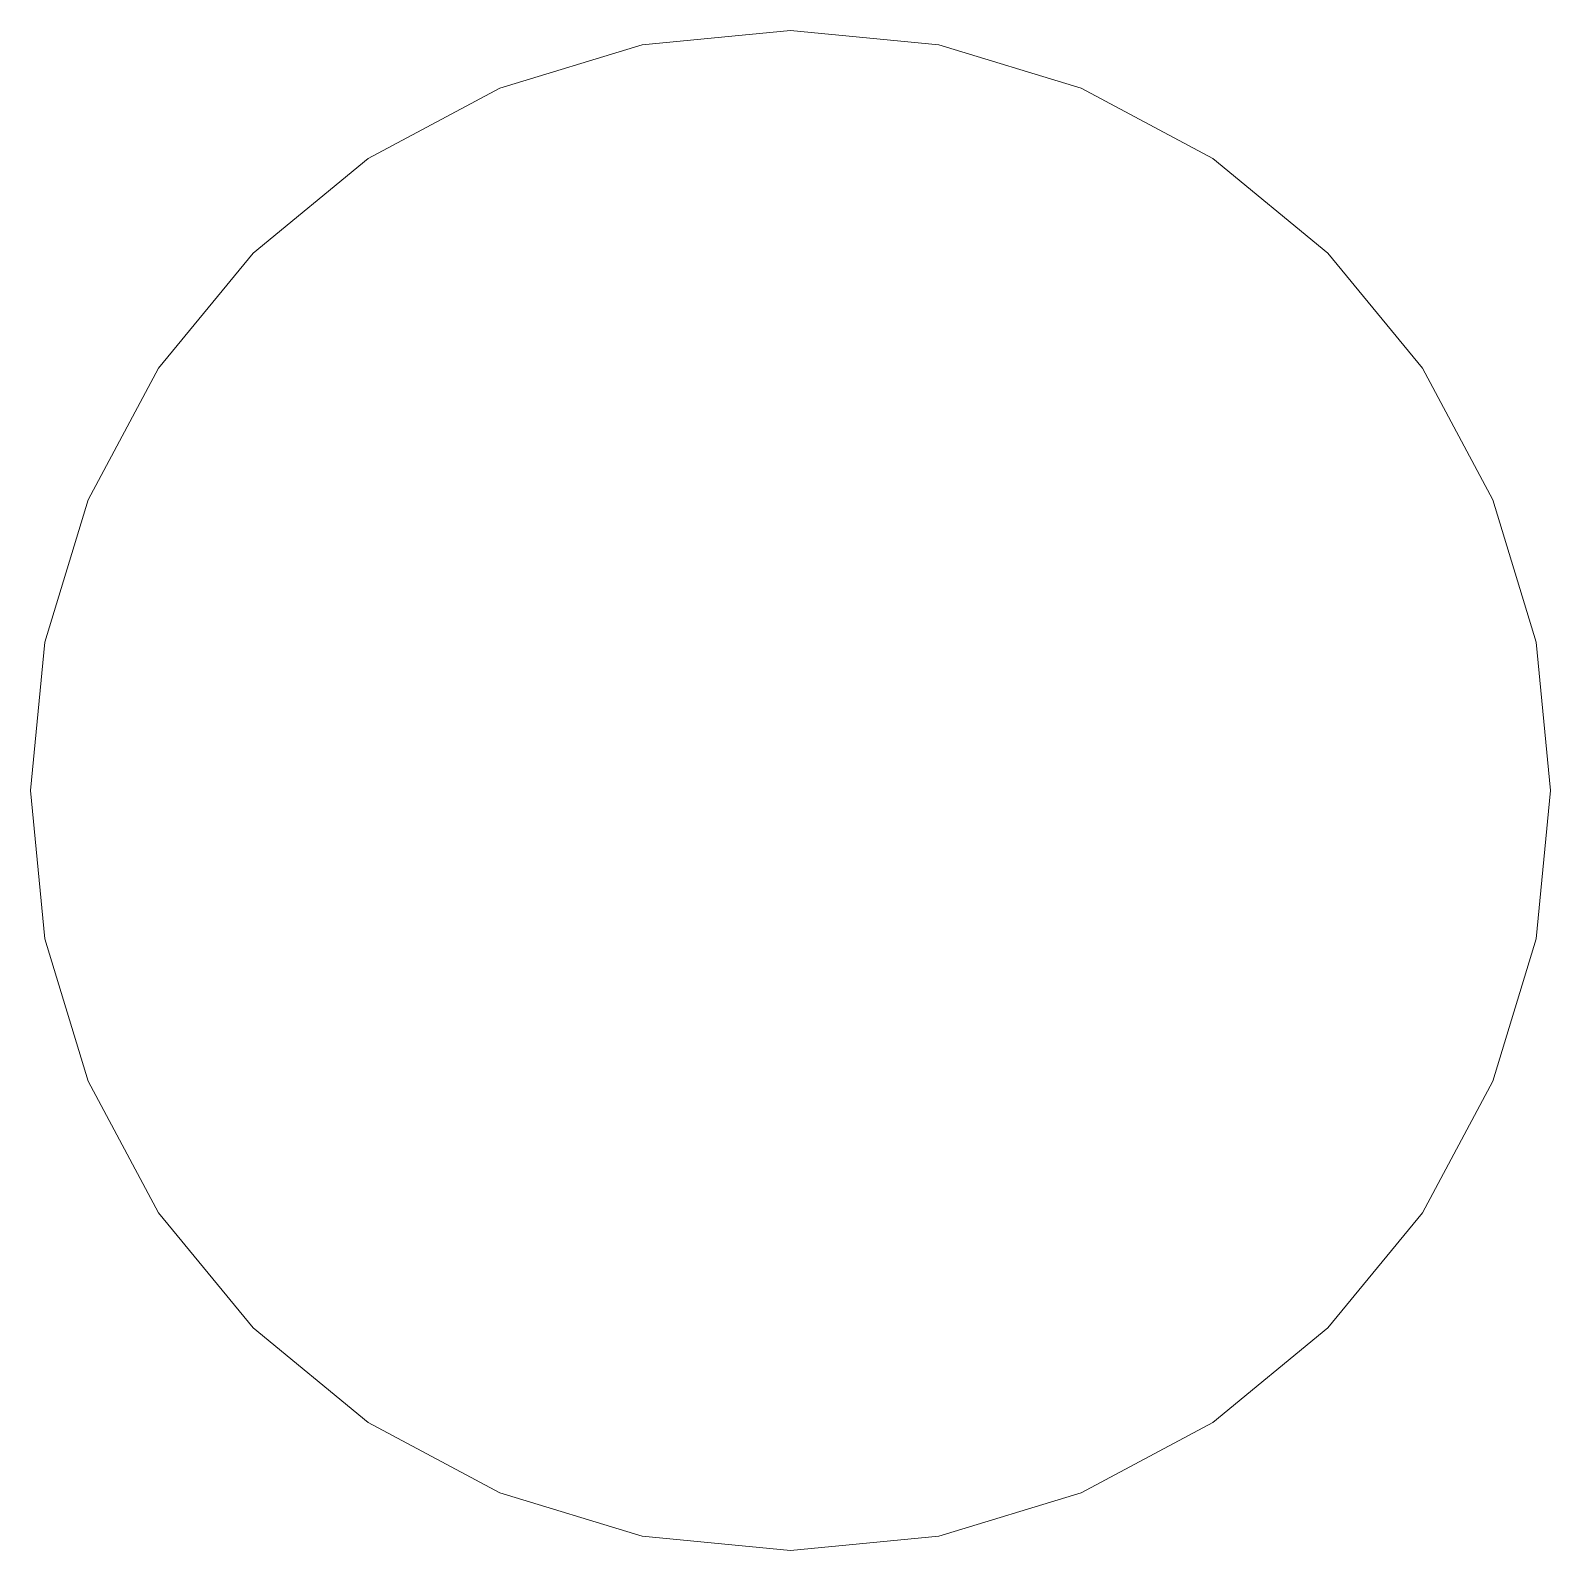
# Model space of a CAD drawing. Header units: millimetres. Extents: x 4.2 to 15.8, y 7 to 18.5.
import ezdxf

# ---------------------------------------------------------------- set-up
doc = ezdxf.new("R2010")
doc.units = ezdxf.units.MM
doc.header["$LTSCALE"] = 50
doc.layers.add('None', color=7, linetype='Continuous', lineweight=5)

msp = doc.modelspace()

# ---------------------------------------------------------------- linework, layer by layer
at = {"layer": 'None', "color": 7, "linetype": 'Continuous', "lineweight": 5, "transparency": 33554687}
for points, invisible_edges in [([(11.122, 18.39, 15.25), (10, 18.5, 15.25), (8.878, 18.39, 15.25), (11.122, 18.39, 15.25)], 12), ([(11.122, 18.39, 1.5), (10, 18.5, 1.5), (8.878, 18.39, 1.5), (11.122, 18.39, 1.5)], 12), ([(11.122, 18.39, 15.25), (8.878, 18.39, 15.25), (7.8, 18.062, 15.25), (11.122, 18.39, 15.25)], 13), ([(13.195, 17.531, 15.25), (11.122, 18.39, 15.25), (7.8, 18.062, 15.25), (13.195, 17.531, 15.25)], 15), ([(11.122, 18.39, 1.5), (8.878, 18.39, 1.5), (7.8, 18.062, 1.5), (11.122, 18.39, 1.5)], 13), ([(13.195, 17.531, 1.5), (11.122, 18.39, 1.5), (7.8, 18.062, 1.5), (13.195, 17.531, 1.5)], 15), ([(13.195, 17.531, 15.25), (12.2, 18.062, 15.25), (11.122, 18.39, 15.25), (13.195, 17.531, 15.25)], 12), ([(13.195, 17.531, 1.5), (12.2, 18.062, 1.5), (11.122, 18.39, 1.5), (13.195, 17.531, 1.5)], 12), ([(7.8, 18.062, 15.25), (5.219, 15.945, 15.25), (4.36, 11.628, 15.25), (7.8, 18.062, 15.25)], 15), ([(7.8, 18.062, 15.25), (4.36, 11.628, 15.25), (7.8, 7.438, 15.25), (7.8, 18.062, 15.25)], 15), ([(7.8, 18.062, 1.5), (5.219, 15.945, 1.5), (4.36, 11.628, 1.5), (7.8, 18.062, 1.5)], 15), ([(7.8, 18.062, 1.5), (4.36, 11.628, 1.5), (7.8, 7.438, 1.5), (7.8, 18.062, 1.5)], 15), ([(7.8, 18.062, 15.25), (5.934, 16.816, 15.25), (5.219, 15.945, 15.25), (7.8, 18.062, 15.25)], 13), ([(7.8, 18.062, 1.5), (5.934, 16.816, 1.5), (5.219, 15.945, 1.5), (7.8, 18.062, 1.5)], 13), ([(7.8, 18.062, 15.25), (6.805, 17.531, 15.25), (5.934, 16.816, 15.25), (7.8, 18.062, 15.25)], 12), ([(7.8, 18.062, 1.5), (6.805, 17.531, 1.5), (5.934, 16.816, 1.5), (7.8, 18.062, 1.5)], 12), ([(14.781, 9.555, 15.25), (13.195, 17.531, 15.25), (7.8, 18.062, 15.25), (14.781, 9.555, 15.25)], 15), ([(14.781, 9.555, 15.25), (7.8, 18.062, 15.25), (7.8, 7.438, 15.25), (14.781, 9.555, 15.25)], 15), ([(14.781, 9.555, 1.5), (13.195, 17.531, 1.5), (7.8, 18.062, 1.5), (14.781, 9.555, 1.5)], 15), ([(14.781, 9.555, 1.5), (7.8, 18.062, 1.5), (7.8, 7.438, 1.5), (14.781, 9.555, 1.5)], 15), ([(14.781, 15.945, 15.25), (14.066, 16.816, 15.25), (13.195, 17.531, 15.25), (14.781, 15.945, 15.25)], 12), ([(15.64, 13.872, 15.25), (14.781, 15.945, 15.25), (13.195, 17.531, 15.25), (15.64, 13.872, 15.25)], 15), ([(14.781, 9.555, 15.25), (15.64, 13.872, 15.25), (13.195, 17.531, 15.25), (14.781, 9.555, 15.25)], 15), ([(14.781, 15.945, 1.5), (14.066, 16.816, 1.5), (13.195, 17.531, 1.5), (14.781, 15.945, 1.5)], 12), ([(15.64, 13.872, 1.5), (14.781, 15.945, 1.5), (13.195, 17.531, 1.5), (15.64, 13.872, 1.5)], 15), ([(14.781, 9.555, 1.5), (15.64, 13.872, 1.5), (13.195, 17.531, 1.5), (14.781, 9.555, 1.5)], 15), ([(5.219, 15.945, 15.25), (4.688, 14.95, 15.25), (4.36, 13.872, 15.25), (5.219, 15.945, 15.25)], 12), ([(5.219, 15.945, 15.25), (4.36, 13.872, 15.25), (4.36, 11.628, 15.25), (5.219, 15.945, 15.25)], 15), ([(5.219, 15.945, 1.5), (4.688, 14.95, 1.5), (4.36, 13.872, 1.5), (5.219, 15.945, 1.5)], 12), ([(5.219, 15.945, 1.5), (4.36, 13.872, 1.5), (4.36, 11.628, 1.5), (5.219, 15.945, 1.5)], 15), ([(15.64, 13.872, 15.25), (15.312, 14.95, 15.25), (14.781, 15.945, 15.25), (15.64, 13.872, 15.25)], 12), ([(15.64, 13.872, 1.5), (15.312, 14.95, 1.5), (14.781, 15.945, 1.5), (15.64, 13.872, 1.5)], 12), ([(4.36, 13.872, 15.25), (4.25, 12.75, 15.25), (4.36, 11.628, 15.25), (4.36, 13.872, 15.25)], 12), ([(4.36, 13.872, 1.5), (4.25, 12.75, 1.5), (4.36, 11.628, 1.5), (4.36, 13.872, 1.5)], 12), ([(14.781, 9.555, 15.25), (15.64, 11.628, 15.25), (15.64, 13.872, 15.25), (14.781, 9.555, 15.25)], 15), ([(14.781, 9.555, 1.5), (15.64, 11.628, 1.5), (15.64, 13.872, 1.5), (14.781, 9.555, 1.5)], 15), ([(15.64, 11.628, 15.25), (15.75, 12.75, 15.25), (15.64, 13.872, 15.25), (15.64, 11.628, 15.25)], 12), ([(15.64, 11.628, 1.5), (15.75, 12.75, 1.5), (15.64, 13.872, 1.5), (15.64, 11.628, 1.5)], 12), ([(4.36, 11.628, 15.25), (4.688, 10.55, 15.25), (5.219, 9.555, 15.25), (4.36, 11.628, 15.25)], 12), ([(4.36, 11.628, 15.25), (5.219, 9.555, 15.25), (7.8, 7.438, 15.25), (4.36, 11.628, 15.25)], 15), ([(4.36, 11.628, 1.5), (4.688, 10.55, 1.5), (5.219, 9.555, 1.5), (4.36, 11.628, 1.5)], 12), ([(4.36, 11.628, 1.5), (5.219, 9.555, 1.5), (7.8, 7.438, 1.5), (4.36, 11.628, 1.5)], 15), ([(14.781, 9.555, 15.25), (15.312, 10.55, 15.25), (15.64, 11.628, 15.25), (14.781, 9.555, 15.25)], 12), ([(14.781, 9.555, 1.5), (15.312, 10.55, 1.5), (15.64, 11.628, 1.5), (14.781, 9.555, 1.5)], 12), ([(5.219, 9.555, 15.25), (5.934, 8.684, 15.25), (7.8, 7.438, 15.25), (5.219, 9.555, 15.25)], 14), ([(5.219, 9.555, 1.5), (5.934, 8.684, 1.5), (7.8, 7.438, 1.5), (5.219, 9.555, 1.5)], 14), ([(7.8, 7.438, 15.25), (11.122, 7.11, 15.25), (14.781, 9.555, 15.25), (7.8, 7.438, 15.25)], 15), ([(7.8, 7.438, 1.5), (11.122, 7.11, 1.5), (14.781, 9.555, 1.5), (7.8, 7.438, 1.5)], 15), ([(11.122, 7.11, 15.25), (13.195, 7.969, 15.25), (14.781, 9.555, 15.25), (11.122, 7.11, 15.25)], 15), ([(11.122, 7.11, 1.5), (13.195, 7.969, 1.5), (14.781, 9.555, 1.5), (11.122, 7.11, 1.5)], 15), ([(13.195, 7.969, 15.25), (14.066, 8.684, 15.25), (14.781, 9.555, 15.25), (13.195, 7.969, 15.25)], 12), ([(13.195, 7.969, 1.5), (14.066, 8.684, 1.5), (14.781, 9.555, 1.5), (13.195, 7.969, 1.5)], 12), ([(5.934, 8.684, 15.25), (6.805, 7.969, 15.25), (7.8, 7.438, 15.25), (5.934, 8.684, 15.25)], 12), ([(5.934, 8.684, 1.5), (6.805, 7.969, 1.5), (7.8, 7.438, 1.5), (5.934, 8.684, 1.5)], 12), ([(11.122, 7.11, 15.25), (12.2, 7.438, 15.25), (13.195, 7.969, 15.25), (11.122, 7.11, 15.25)], 12), ([(11.122, 7.11, 1.5), (12.2, 7.438, 1.5), (13.195, 7.969, 1.5), (11.122, 7.11, 1.5)], 12), ([(7.8, 7.438, 15.25), (8.878, 7.11, 15.25), (11.122, 7.11, 15.25), (7.8, 7.438, 15.25)], 14), ([(7.8, 7.438, 1.5), (8.878, 7.11, 1.5), (11.122, 7.11, 1.5), (7.8, 7.438, 1.5)], 14), ([(8.878, 7.11, 15.25), (10, 7, 15.25), (11.122, 7.11, 15.25), (8.878, 7.11, 15.25)], 12), ([(8.878, 7.11, 1.5), (10, 7, 1.5), (11.122, 7.11, 1.5), (8.878, 7.11, 1.5)], 12)]:
    msp.add_3dface(points, dxfattribs=dict(at, invisible_edges=invisible_edges))
for points in [[(8.878, 18.39, 1.5), (8.878, 18.39, 15.25), (10, 18.5, 15.25), (10, 18.5, 1.5)], [(10, 18.5, 1.5), (10, 18.5, 15.25), (11.122, 18.39, 15.25), (11.122, 18.39, 1.5)], [(7.8, 18.062, 1.5), (7.8, 18.062, 15.25), (8.878, 18.39, 15.25), (8.878, 18.39, 1.5)], [(11.122, 18.39, 1.5), (11.122, 18.39, 15.25), (12.2, 18.062, 15.25), (12.2, 18.062, 1.5)], [(6.805, 17.531, 1.5), (6.805, 17.531, 15.25), (7.8, 18.062, 15.25), (7.8, 18.062, 1.5)], [(12.2, 18.062, 1.5), (12.2, 18.062, 15.25), (13.195, 17.531, 15.25), (13.195, 17.531, 1.5)], [(5.934, 16.816, 1.5), (5.934, 16.816, 15.25), (6.805, 17.531, 15.25), (6.805, 17.531, 1.5)], [(13.195, 17.531, 1.5), (13.195, 17.531, 15.25), (14.066, 16.816, 15.25), (14.066, 16.816, 1.5)], [(5.219, 15.945, 1.5), (5.219, 15.945, 15.25), (5.934, 16.816, 15.25), (5.934, 16.816, 1.5)], [(14.066, 16.816, 1.5), (14.066, 16.816, 15.25), (14.781, 15.945, 15.25), (14.781, 15.945, 1.5)], [(4.688, 14.95, 1.5), (4.688, 14.95, 15.25), (5.219, 15.945, 15.25), (5.219, 15.945, 1.5)], [(14.781, 15.945, 1.5), (14.781, 15.945, 15.25), (15.312, 14.95, 15.25), (15.312, 14.95, 1.5)], [(4.36, 13.872, 1.5), (4.36, 13.872, 15.25), (4.688, 14.95, 15.25), (4.688, 14.95, 1.5)], [(15.312, 14.95, 1.5), (15.312, 14.95, 15.25), (15.64, 13.872, 15.25), (15.64, 13.872, 1.5)], [(4.25, 12.75, 1.5), (4.25, 12.75, 15.25), (4.36, 13.872, 15.25), (4.36, 13.872, 1.5)], [(15.64, 13.872, 1.5), (15.64, 13.872, 15.25), (15.75, 12.75, 15.25), (15.75, 12.75, 1.5)], [(4.36, 11.628, 1.5), (4.36, 11.628, 15.25), (4.25, 12.75, 15.25), (4.25, 12.75, 1.5)], [(15.75, 12.75, 1.5), (15.75, 12.75, 15.25), (15.64, 11.628, 15.25), (15.64, 11.628, 1.5)], [(4.688, 10.55, 1.5), (4.688, 10.55, 15.25), (4.36, 11.628, 15.25), (4.36, 11.628, 1.5)], [(15.64, 11.628, 1.5), (15.64, 11.628, 15.25), (15.312, 10.55, 15.25), (15.312, 10.55, 1.5)], [(5.219, 9.555, 1.5), (5.219, 9.555, 15.25), (4.688, 10.55, 15.25), (4.688, 10.55, 1.5)], [(15.312, 10.55, 1.5), (15.312, 10.55, 15.25), (14.781, 9.555, 15.25), (14.781, 9.555, 1.5)], [(5.934, 8.684, 1.5), (5.934, 8.684, 15.25), (5.219, 9.555, 15.25), (5.219, 9.555, 1.5)], [(14.781, 9.555, 1.5), (14.781, 9.555, 15.25), (14.066, 8.684, 15.25), (14.066, 8.684, 1.5)], [(6.805, 7.969, 1.5), (6.805, 7.969, 15.25), (5.934, 8.684, 15.25), (5.934, 8.684, 1.5)], [(14.066, 8.684, 1.5), (14.066, 8.684, 15.25), (13.195, 7.969, 15.25), (13.195, 7.969, 1.5)], [(7.8, 7.438, 1.5), (7.8, 7.438, 15.25), (6.805, 7.969, 15.25), (6.805, 7.969, 1.5)], [(13.195, 7.969, 1.5), (13.195, 7.969, 15.25), (12.2, 7.438, 15.25), (12.2, 7.438, 1.5)], [(8.878, 7.11, 1.5), (8.878, 7.11, 15.25), (7.8, 7.438, 15.25), (7.8, 7.438, 1.5)], [(12.2, 7.438, 1.5), (12.2, 7.438, 15.25), (11.122, 7.11, 15.25), (11.122, 7.11, 1.5)], [(10, 7, 1.5), (10, 7, 15.25), (8.878, 7.11, 15.25), (8.878, 7.11, 1.5)], [(11.122, 7.11, 1.5), (11.122, 7.11, 15.25), (10, 7, 15.25), (10, 7, 1.5)], [(10, 7, 1.5), (10, 7, 15.25), (10, 7, 1.5)], [(10, 7, 1.5), (10, 7, 15.25), (10, 7, 15.25)]]:
    msp.add_3dface(points, dxfattribs=at)

doc.saveas('drawing.dxf')
